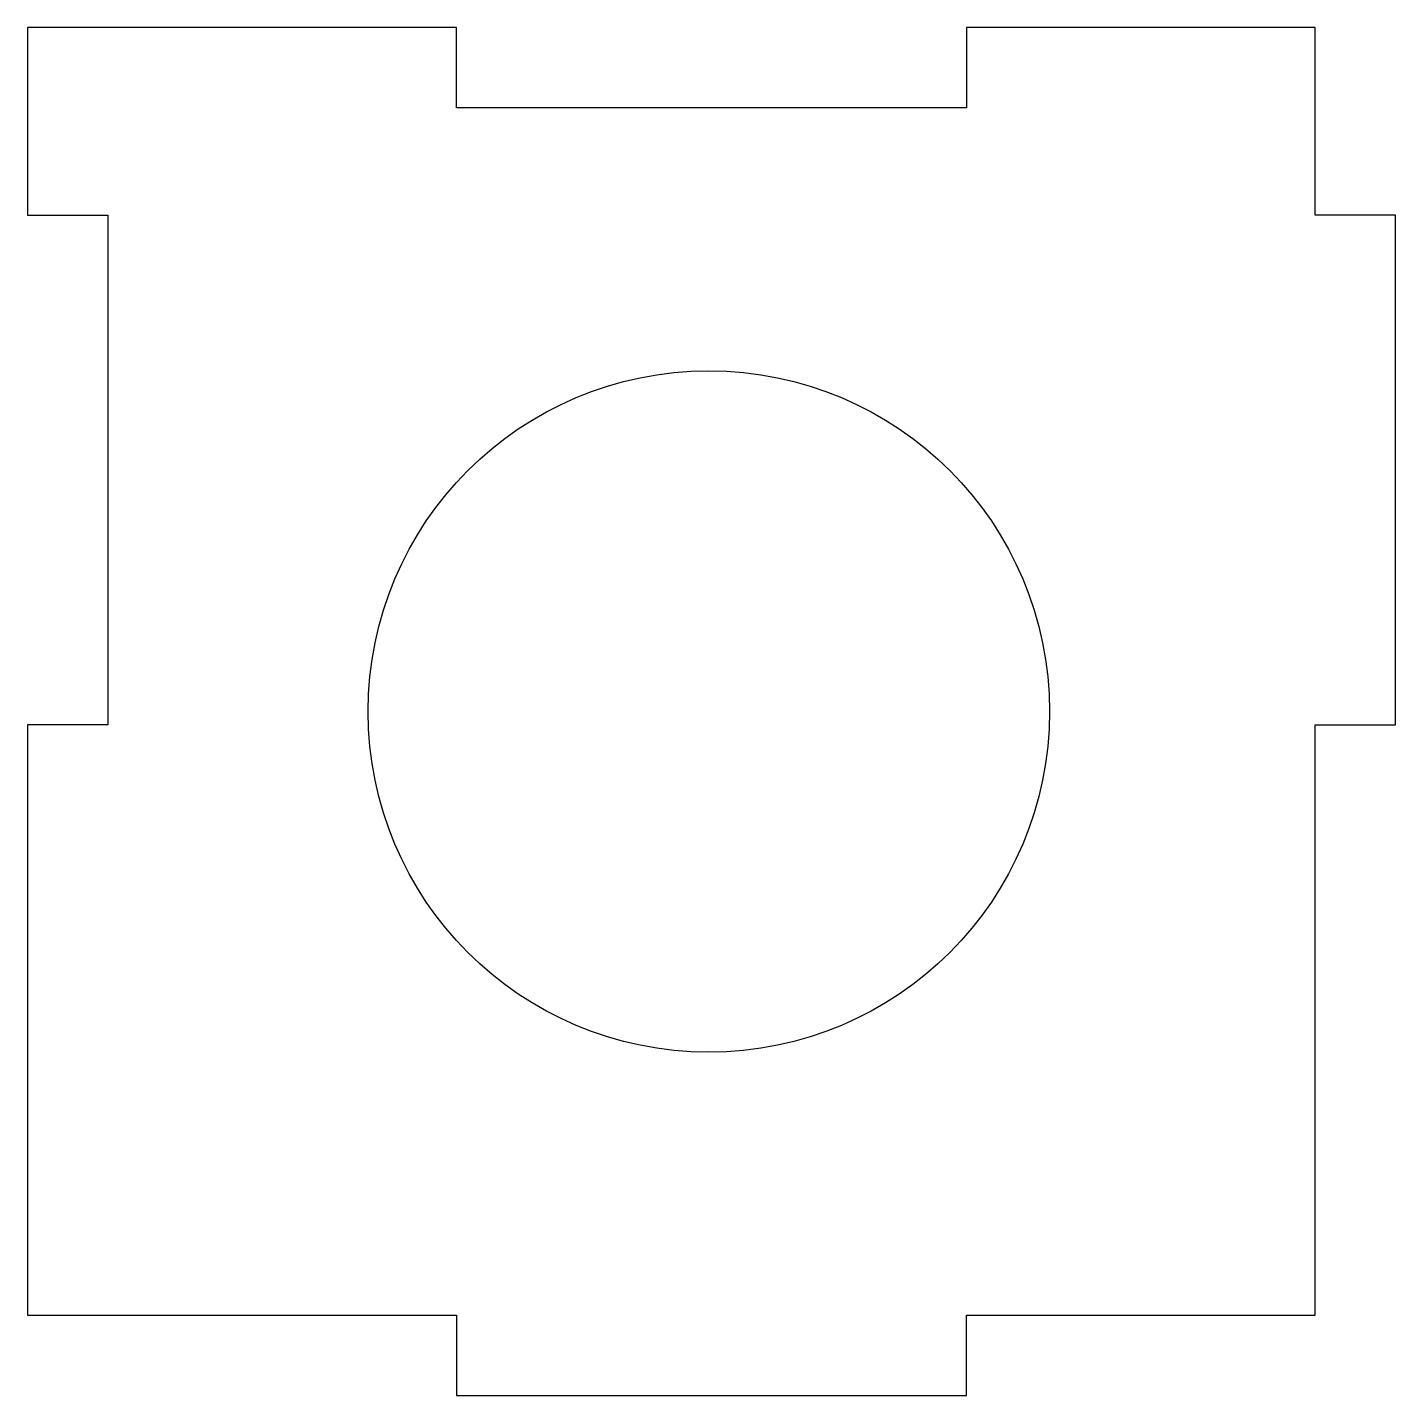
# Model space of a CAD drawing. Header units: millimetres. Extents: x -25.5 to 25.5, y -25.5 to 25.5.
import ezdxf

# ---------------------------------------------------------------- set-up
doc = ezdxf.new("R2010")
doc.units = ezdxf.units.MM

msp = doc.modelspace()

# ---------------------------------------------------------------- linework, layer by layer
msp.add_lwpolyline([(-22.5, -0.5), (-25.5, -0.5), (-25.5, -22.5), (-9.5, -22.5), (-9.5, -25.5), (9.5, -25.5), (9.5, -22.5), (22.5, -22.5), (22.5, -0.5), (25.5, -0.5), (25.5, 18.5), (22.5, 18.5), (22.5, 25.5), (9.5, 25.5), (9.5, 22.5), (-9.5, 22.5), (-9.5, 25.5), (-25.5, 25.5), (-25.5, 18.5), (-22.5, 18.5)], close=True)
msp.add_circle((-0.1, 0), 12.7)

doc.saveas('drawing.dxf')
